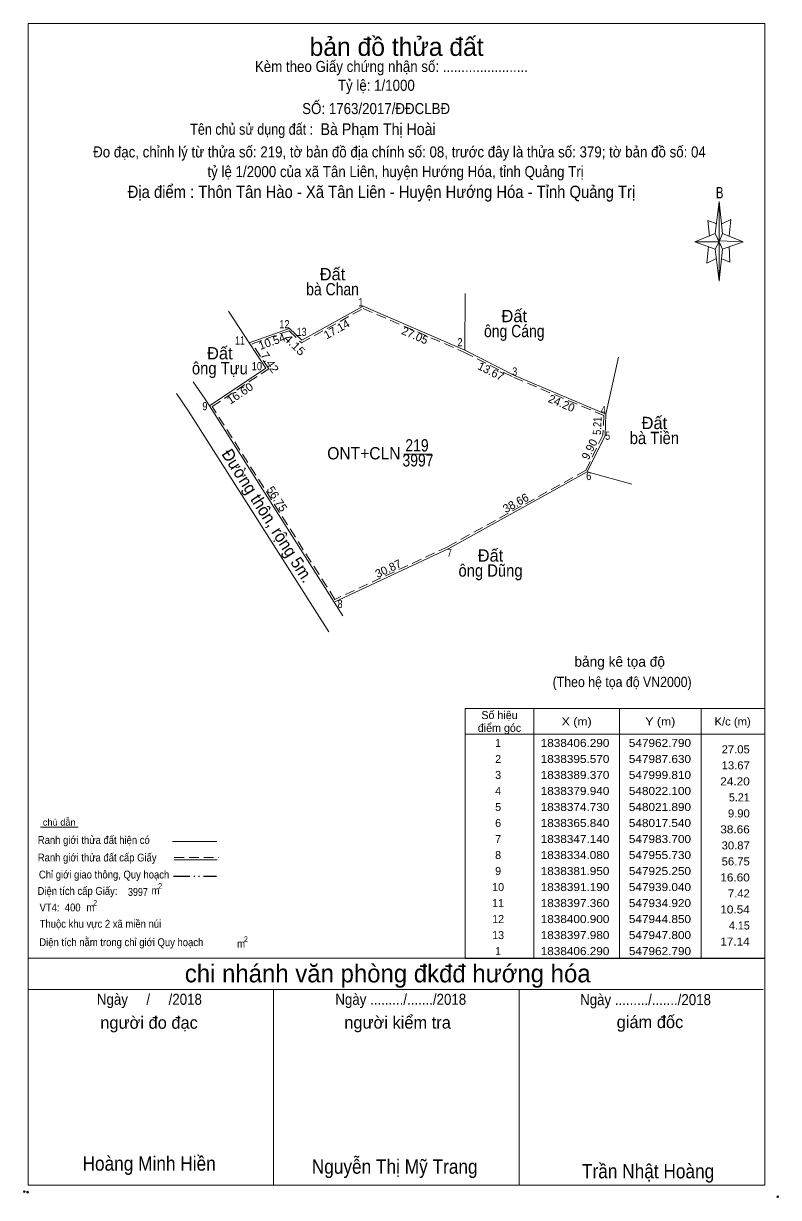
# Model space of a CAD drawing. Header units: metres. Extents: x 546326 to 548064, y 1838080 to 1838811.
# Drawn here: x 547879.8 to 548064.3, y 1838188.7 to 1838475.3 of the extents above; entities that cross this region are included whole.
import ezdxf
from ezdxf.enums import TextEntityAlignment as Align

# ---------------------------------------------------------------- set-up
doc = ezdxf.new("R2010")
doc.units = ezdxf.units.M
doc.header["$LTSCALE"] = 0.8
doc.header["$PDMODE"] = 32
doc.header["$PDSIZE"] = 0.4
for name, pattern in [('DASH_DOUBLE_DOT', [9.2, 5, -1.2, 0.3, -1.2, 0.3, -1.2]), ('DOTTED', [1.5, 0.3, -1.2]), ('MEDIUM_DASHED', [4.5, 3, -1.5])]:
    doc.linetypes.add(name, pattern=pattern)
for name, color, linetype, lineweight in [('1', 7, 'DOTTED', 13), ('10', 7, 'Continuous', 13), ('18', 7, 'Continuous', 25), ('21', 7, 'Continuous', 13), ('23', 7, 'Continuous', 13), ('28', 7, 'Continuous', 13), ('63', 7, 'Continuous', 13)]:
    doc.layers.add(name, color=color, linetype=linetype, lineweight=lineweight)
doc.layers.add('20', color=7, linetype='Continuous')

msp = doc.modelspace()

# ---------------------------------------------------------------- linework, layer by layer
at = {"layer": '1', "linetype": 'MEDIUM_DASHED'}
msp.add_lwpolyline([(547962.82, 1838405.73), (547987.42, 1838395.12), (547999.6, 1838388.92), (548021.59, 1838379.61), (548021.39, 1838374.86), (548017.16, 1838366.2), (547983.47, 1838347.59), (547955.92, 1838334.72), (547925.93, 1838381.81), (547939.73, 1838391.05), (547935.69, 1838397.1), (547944.72, 1838400.32), (547947.71, 1838397.36)], close=True, dxfattribs=at)
at = {"layer": '10'}
for p, q in [((548025.19, 1838393.86), (548022.1, 1838379.94)), ((548028.42, 1838362.86), (548017.54, 1838365.84))]:
    msp.add_line(p, q, dxfattribs=at)
at = {"layer": '18', "lineweight": 13}
for p, q in [((547987.71, 1838409.39), (547987.63, 1838395.57)), ((547929.91, 1838405.06), (547934.92, 1838397.36)), ((547920.13, 1838380.69), (547954.42, 1838326.83))]:
    msp.add_line(p, q, dxfattribs=at)
for points in [[(547934.92, 1838397.36), (547944.85, 1838400.9), (547947.8, 1838397.98), (547962.79, 1838406.29), (547987.63, 1838395.57)], [(547934.92, 1838397.36), (547939.04, 1838391.19), (547925.25, 1838381.96)], [(548022.1, 1838379.94), (547999.81, 1838389.37), (547987.63, 1838395.57)], [(547924.22, 1838383.57), (547925.25, 1838381.95), (547955.73, 1838334.08), (547957.87, 1838330.71)], [(548017.54, 1838365.84), (548021.89, 1838374.73), (548022.1, 1838379.94)], [(548017.54, 1838365.84), (547983.7, 1838347.14), (547955.73, 1838334.08)]]:
    msp.add_lwpolyline(points, dxfattribs=at)
at = {"layer": '21'}
for p, q in [((548048.8, 1838424.04), (548049.8, 1838431.84)), ((548048.8, 1838420.24), (548043.8, 1838422.04)), ((548050.6, 1838424.04), (548055.6, 1838422.04)), ((548050.6, 1838420.24), (548049.8, 1838412.44)), ((548052.2, 1838420.84), (548052.4, 1838417.04)), ((548052.4, 1838417.04), (548050.4, 1838417.84))]:
    msp.add_line(p, q, dxfattribs=at)
for points in [[(548049.8, 1838431.84), (548050.6, 1838424.04), (548049.8, 1838422.04)], [(548049.8, 1838422.04), (548043.8, 1838422.04), (548048.8, 1838424.04), (548050.6, 1838420.24), (548055.6, 1838422.04), (548049.8, 1838422.24)], [(548049.8, 1838422.04), (548049.8, 1838412.44), (548048.8, 1838420.24)]]:
    msp.add_lwpolyline(points, close=True, dxfattribs=at)
for points in [[(548049.2, 1838426.44), (548047, 1838427.24), (548047.4, 1838423.44)], [(548050.4, 1838426.44), (548052.6, 1838427.44), (548052.2, 1838423.44)], [(548049.8, 1838422.04), (548048.8, 1838424.04), (548043.8, 1838422.04)], [(548049.8, 1838422.04), (548050.6, 1838420.24), (548055.6, 1838422.04)], [(548047.2, 1838420.84), (548046.8, 1838416.84), (548049, 1838417.84)]]:
    msp.add_lwpolyline(points, dxfattribs=at)
msp.add_point((548064.08, 1838188.92), dxfattribs=at)
at = {"layer": '23'}
for p, q in [((547921.31, 1838387.84), (547924.21, 1838383.58)), ((547917.18, 1838385.03), (547920.14, 1838380.68))]:
    msp.add_line(p, q, dxfattribs=at)
at = {"layer": '28'}
for p, q in [((547883.98, 1838279.12), (547893.18, 1838279.12)), ((547883.98, 1838279.12), (547893.18, 1838279.12)), ((547916.26, 1838275.6), (547927.02, 1838275.6)), ((547916.26, 1838275.6), (547927.02, 1838275.6)), ((547916.66, 1838271.12), (547927.18, 1838271.12)), ((547916.66, 1838271.12), (547927.18, 1838271.12)), ((547880.94, 1838247.12), (548060.94, 1838247.12)), ((547880.94, 1838247.12), (548060.94, 1838247.12)), ((547880.94, 1838239.52), (548060.54, 1838239.52)), ((547880.94, 1838239.52), (548060.54, 1838239.52)), ((547880.94, 1838239.52), (548060.54, 1838239.52)), ((547880.94, 1838239.52), (548060.54, 1838239.52)), ((547880.94, 1838239.52), (548060.54, 1838239.52)), ((547880.94, 1838239.52), (548060.54, 1838239.52)), ((547940.94, 1838191.72), (547940.94, 1838239.52)), ((547940.94, 1838191.72), (547940.94, 1838239.52)), ((548000.94, 1838191.72), (548000.94, 1838239.52)), ((548000.94, 1838191.72), (548000.94, 1838239.52))]:
    msp.add_line(p, q, dxfattribs=at)
at = {"layer": '28', "linetype": 'MEDIUM_DASHED'}
msp.add_line((547916.66, 1838271.76), (547927.54, 1838271.76), dxfattribs=at)
msp.add_line((547916.66, 1838271.76), (547927.54, 1838271.76), dxfattribs=at)
at = {"layer": '28', "linetype": 'DASH_DOUBLE_DOT', "lineweight": 25}
msp.add_line((547916.46, 1838267.16), (547926.94, 1838267.16), dxfattribs=at)
msp.add_line((547916.46, 1838267.16), (547926.94, 1838267.16), dxfattribs=at)
at = {"layer": '28'}
msp.add_lwpolyline([(547880.94, 1838475.32), (548060.94, 1838475.32), (548060.94, 1838191.72), (547880.94, 1838191.72)], close=True, dxfattribs=at)
msp.add_lwpolyline([(547880.94, 1838475.32), (548060.94, 1838475.32), (548060.94, 1838191.72), (547880.94, 1838191.72)], close=True, dxfattribs=at)
msp.add_lwpolyline([(548060.94, 1838191.72), (547880.94, 1838191.72), (547880.94, 1838239.52)], dxfattribs=at)
msp.add_lwpolyline([(548060.94, 1838191.72), (547880.94, 1838191.72), (547880.94, 1838239.52)], dxfattribs=at)
for p in [(547880.02, 1838190.16), (547880.82, 1838190.04)]:
    msp.add_point(p, dxfattribs=at)
at = {"layer": '63'}
for p, q in [((547972.71, 1838370.21), (547979.58, 1838370.21)), ((548004.49, 1838308.06), (548004.49, 1838247.08)), ((548025.44, 1838308.06), (548025.44, 1838247.08)), ((548045.38, 1838308.06), (548045.38, 1838247.08)), ((547987.74, 1838301.8), (548060.94, 1838301.8))]:
    msp.add_line(p, q, dxfattribs=at)
msp.add_lwpolyline([(547987.74, 1838308.06), (548060.94, 1838308.06), (548060.94, 1838247.08), (547987.74, 1838247.08)], close=True, dxfattribs=at)

# ---------------------------------------------------------------- texts
at = {"layer": '1'}
for s, width, p in [('219', 0.85, (547975.955, 1838370.84)), ('ONT+CLN', 0.95, (547962.98, 1838368.9)), ('3997', 0.85, (547976.2, 1838367.18))]:
    msp.add_text(s, height=3, dxfattribs=dict(at, width=width)).set_placement(p, align=Align.CENTER)
at = {"layer": '20', "width": 0.9}
msp.add_text('Địa điểm : Thôn Tân Hào - Xã Tân Liên - Huyện Hướng Hóa - Tỉnh Quảng Trị                 ', height=3, dxfattribs=at).set_placement((547975.8, 1838432.73), align=Align.CENTER)
at = {"layer": '21', "width": 0.75}
msp.add_text('B', height=2.755, dxfattribs=at).set_placement((548049.9, 1838432.64), align=Align.CENTER)
at = {"layer": '28'}
for s, height, p in [('bản đồ thửa đất', 4.5, (547970.98, 1838467.4)), ('bản đồ thửa đất', 4.5, (547970.98, 1838467.4)), ('bảng kê tọa độ', 2.5, (548025.47, 1838318.29)), ('chi nhánh văn phòng đkđđ hướng hóa', 4.374, (547968.81, 1838241.24)), ('chi nhánh văn phòng đkđđ hướng hóa', 4.374, (547968.81, 1838241.24)), ('người đo đạc', 3, (547910.505, 1838229.92)), ('người đo đạc', 3, (547910.505, 1838229.92)), ('người kiểm tra', 3, (547971.215, 1838229.96)), ('người kiểm tra', 3, (547971.215, 1838229.96)), (' giám đốc', 3, (548032.315, 1838230.08))]:
    msp.add_text(s, height=height, dxfattribs=at).set_placement(p, align=Align.CENTER)
for s, height, width, p in [('Kèm theo Giấy chứng nhận số: .......................', 2.7, 0.9, (547969.695, 1838463.48)), ('Tỷ lệ: 1/1000', 2.7, 0.9, (547966.03, 1838458.88)), ('SỐ: 1763/2017/ĐĐCLBĐ', 2.7, 0.9, (547965.98, 1838453.2)), ('Tên chủ sử dụng đất :', 2.7, 0.85, (547935.57, 1838448.16)), ('Đo đạc, chỉnh lý từ thửa số: 219, tờ bản đồ địa chính số: 08, trước đây là thửa số: 379; tờ bản đồ số: 04', 2.7, 0.9, (547971.68, 1838442.62)), (' tỷ lệ 1/2000 của xã Tân Liên, huyện Hướng Hóa, tỉnh Quảng Trị', 2.7, 0.9, (547970.275, 1838437.82)), ('(Theo hệ tọa độ VN2000)', 2.5, 0.9, (548026.07, 1838313.33)), ('chú dẫn', 1.6, 1.05, (547888.555, 1838279.52)), ('chú dẫn', 1.6, 1.05, (547888.555, 1838279.52)), ('Ranh giới thửa đất hiện có ', 1.92, 0.9, (547897.32, 1838275.04)), ('Ranh giới thửa đất hiện có ', 1.92, 0.9, (547897.32, 1838275.04)), ('Ranh giới thửa đất cấp Giấy', 1.92, 0.9, (547897.83, 1838270.76)), ('Ranh giới thửa đất cấp Giấy', 1.92, 0.9, (547897.83, 1838270.76)), ('Chỉ giới giao thông, Quy hoạch', 1.92, 0.9, (547899.515, 1838266.6)), ('Chỉ giới giao thông, Quy hoạch', 1.92, 0.9, (547899.515, 1838266.6)), ('Diện tích cấp Giấy: ', 1.92, 0.9, (547893.335, 1838262.6)), ('Diện tích cấp Giấy: ', 1.92, 0.9, (547893.335, 1838262.6)), ('3997', 1.92, 0.85, (547907.785, 1838262.36)), ('m', 1.92, 0.9, (547912.09, 1838262.72)), ('2', 1.4, 0.8, (547913.25, 1838264.08)), ('2', 1.4, 0.8, (547897.32, 1838259.95)), (' VT4:  400', 1.92, 0.9, (547888.445, 1838258.56)), ('m', 1.92, 0.9, (547896.16, 1838258.59)), ('Thuộc khu vực 2 xã miền núi', 1.92, 0.9, (547898.62, 1838254.58)), ('Diện tích nằm trong chỉ giới Quy hoạch     ', 1.92, 0.9, (547905.33, 1838250.08)), ('2', 1.4, 0.8, (547934.15, 1838251.08)), ('m', 1.92, 0.9, (547932.99, 1838249.72)), ('Ngày     /     /2018', 2.7, 0.9, (547910.585, 1838235.76)), ('Ngày ........./......./2018', 2.7, 0.9, (547971.99, 1838235.76)), ('Ngày ........./......./2018', 2.7, 0.9, (548031.79, 1838235.68)), ('Hoàng Minh Hiền', 3.5, 0.9, (547910.525, 1838195.28)), ('Nguyễn Thị Mỹ Trang', 3.5, 0.9, (547970.505, 1838194.52)), ('Trần Nhật Hoàng', 3.5, 0.9, (548032.415, 1838193.4)), ('Trần Nhật Hoàng', 3.5, 0.9, (548032.415, 1838193.4))]:
    msp.add_text(s, height=height, dxfattribs=dict(at, width=width)).set_placement(p, align=Align.CENTER)
at = {"layer": '28', "width": 0.9}
msp.add_text('Bà Phạm Thị Hoài', height=2.88, dxfattribs=at).set_placement((547952.4, 1838448.08))
at = {"layer": '63'}
for s, height, p in [('Đất', 3, (547955.325, 1838412.62)), ('Đất', 3, (547999.715, 1838402.4)), ('Đất', 3, (547927.795, 1838393.32)), ('Đất', 3, (548033.945, 1838376.3)), ('Đất', 3, (547993.915, 1838343.95)), ('Số hiệu', 1.954, (547996.115, 1838305.52)), ('điểm góc', 1.954, (547996.11, 1838302.39)), (' 2', 1.954, (547995.415, 1838294.8)), (' 3', 1.954, (547995.415, 1838290.9)), (' 4', 1.954, (547995.41, 1838286.99)), (' 5', 1.954, (547995.415, 1838283.08)), (' 6', 1.954, (547995.415, 1838279.17)), (' 7', 1.954, (547995.415, 1838275.26)), (' 8', 1.954, (547995.415, 1838271.35)), (' 9', 1.954, (547995.41, 1838267.44)), (' 10', 1.954, (547995.405, 1838263.53)), (' 11', 1.954, (547995.405, 1838259.62)), (' 12', 1.954, (547995.41, 1838255.72)), (' 13', 1.954, (547995.41, 1838251.81))]:
    msp.add_text(s, height=height, dxfattribs=at).set_placement(p, align=Align.CENTER)
for s, height, width, p in [('bà Chan', 3, 0.85, (547955.33, 1838408.96)), ('ông Cáng', 3, 0.85, (547999.725, 1838398.74)), ('ông Tựu', 3, 0.9, (547927.805, 1838389.66)), ('bà Tiền', 3, 0.9, (548033.95, 1838372.64)), ('ông Dũng', 3, 0.9, (547993.925, 1838340.29)), ('X (m)', 1.954, 1.15, (548014.965, 1838303.95)), ('Y (m)', 1.954, 1.15, (548035.4, 1838303.95)), ('K/c (m)', 1.954, 1.05, (548053.065, 1838303.95)), (' 1', 1.954, 0.95, (547995.41, 1838298.71)), ('1838406.290', 1.954, 1.1, (548014.565, 1838298.71)), ('547962.790', 1.954, 1.1, (548035.31, 1838298.71)), ('1838395.570', 1.954, 1.1, (548014.565, 1838294.8)), ('547987.630', 1.954, 1.1, (548035.31, 1838294.8)), ('1838389.370', 1.954, 1.1, (548014.565, 1838290.9)), ('547999.810', 1.954, 1.1, (548035.31, 1838290.9)), ('1838379.940', 1.954, 1.1, (548014.565, 1838286.99)), ('548022.100', 1.954, 1.1, (548035.31, 1838286.99)), ('1838374.730', 1.954, 1.1, (548014.565, 1838283.08)), ('548021.890', 1.954, 1.1, (548035.31, 1838283.08)), ('1838365.840', 1.954, 1.1, (548014.565, 1838279.17)), ('548017.540', 1.954, 1.1, (548035.31, 1838279.17)), ('1838347.140', 1.954, 1.1, (548014.565, 1838275.26)), ('547983.700', 1.954, 1.1, (548035.31, 1838275.26)), ('1838334.080', 1.954, 1.1, (548014.565, 1838271.35)), ('547955.730', 1.954, 1.1, (548035.31, 1838271.35)), ('1838381.950', 1.954, 1.1, (548014.565, 1838267.44)), ('547925.250', 1.954, 1.1, (548035.31, 1838267.44)), ('1838391.190', 1.954, 1.1, (548014.565, 1838263.53)), ('547939.040', 1.954, 1.1, (548035.31, 1838263.53)), ('1838397.360', 1.954, 1.1, (548014.565, 1838259.62)), ('547934.920', 1.954, 1.1, (548035.31, 1838259.62)), ('1838400.900', 1.954, 1.1, (548014.565, 1838255.72)), ('547944.850', 1.954, 1.1, (548035.31, 1838255.72)), ('1838397.980', 1.954, 1.1, (548014.565, 1838251.81)), ('547947.800', 1.954, 1.1, (548035.31, 1838251.81)), (' 1', 1.954, 0.95, (547995.41, 1838247.9)), ('1838406.290', 1.954, 1.1, (548014.565, 1838247.9)), ('547962.790', 1.954, 1.1, (548035.31, 1838247.9))]:
    msp.add_text(s, height=height, dxfattribs=dict(at, width=width)).set_placement(p, align=Align.CENTER)
for s, height, width, p in [(' 1', 2, 0.75, (547962.79, 1838406.29)), (' 12', 2, 0.85, (547944.85, 1838400.9)), (' 11', 2, 0.8, (547933.91, 1838396.94)), (' 13', 2, 0.8, (547948.97, 1838399.03)), (' 2', 2, 0.85, (547987.09, 1838396.51)), (' 10', 2, 0.85, (547938.1, 1838390.66)), (' 3', 2, 0.8, (548000.44, 1838389.37)), (' 9', 2, 0.85, (547924.78, 1838380.91)), (' 4', 2, 0.85, (548022.1, 1838379.94)), (' 5', 2, 0.8, (548023.14, 1838373.69)), (' 6', 2, 0.85, (548018.55, 1838363.86)), (' 7', 2, 0.8, (547984.48, 1838345.05)), (' 8', 2, 0.8, (547957.76, 1838332.62)), ('27.05', 1.954, 1.05, (548057.25, 1838297.15)), ('13.67', 1.954, 1.05, (548057.25, 1838293.24)), ('24.20', 1.954, 1.1, (548057.25, 1838289.33)), ('9.90', 1.954, 1.05, (548057.25, 1838281.51)), ('38.66', 1.954, 1.1, (548057.25, 1838277.61)), ('30.87', 1.954, 1.05, (548057.25, 1838273.7)), ('56.75', 1.954, 1.05, (548057.25, 1838269.79)), ('16.60', 1.954, 1.1, (548057.25, 1838265.88)), ('7.42', 1.954, 1.05, (548057.25, 1838261.97)), ('10.54', 1.954, 1.1, (548057.25, 1838258.06)), ('17.14', 1.954, 1.1, (548057.25, 1838250.24))]:
    msp.add_text(s, height=height, dxfattribs=dict(at, width=width)).set_placement(p, align=Align.RIGHT)
for s, rotation, p in [('17.14', 29.003, (547956.8152, 1838399.8071)), ('10.54', 19.621, (547940.8492, 1838396.7542)), ('27.05', 336.657, (547975.0638, 1838398.2551)), ('13.67', 333.022, (547993.5514, 1838389.5171)), ('24.20', 337.069, (548010.8804, 1838381.6853)), ('9.90', 63.927, (548018.9939, 1838370.9305)), ('56.75', 302.486, (547940.9234, 1838358.7221)), ('38.66', 28.925, (548000.5663, 1838357.3924)), ('30.87', 25.029, (547969.3619, 1838341.331))]:
    msp.add_text(s, height=2, rotation=rotation, dxfattribs=at).set_placement(p, align=Align.CENTER)
for s, height, rotation, width, p in [('4.15', 2, 315.293, 1.15, (547945.3865, 1838396.1366)), ('7.42', 2, 303.733, 1.05, (547939.1457, 1838392.0603)), ('16.60', 2, 33.824, 1.05, (547933.2584, 1838384.189)), ('5.21', 2, 87.692, 0.85, (548020.9779, 1838377.0697)), ('Đường thôn, rộng 5m.', 3, 302.484, 0.95, (547938.2023, 1838354.3556))]:
    msp.add_text(s, height=height, rotation=rotation, dxfattribs=dict(at, width=width)).set_placement(p, align=Align.CENTER)
for s, p in [('5.21', (548057.24, 1838285.42)), ('4.15', (548057.25, 1838254.15))]:
    msp.add_text(s, height=1.954, dxfattribs=at).set_placement(p, align=Align.RIGHT)

doc.saveas('drawing.dxf')
